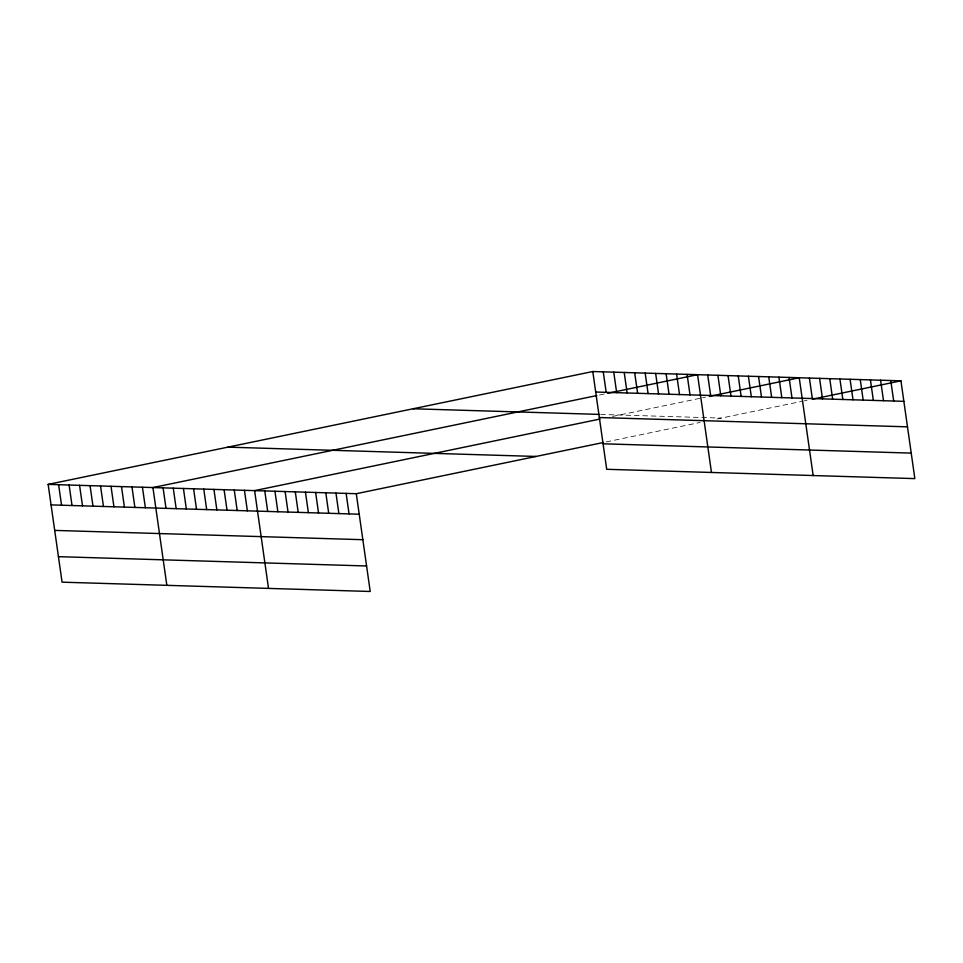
<?xml version="1.0" encoding="UTF-8"?>
<svg xmlns="http://www.w3.org/2000/svg" width="963" height="963" viewBox="0 0 963 963"><rect width="100%" height="100%" fill="white"/><g stroke="black" fill="none" stroke-linecap="round" stroke-linejoin="round"><path stroke-width="0.72" stroke-dasharray="4.82 3.61" d="M599.516 395.011L606.329 393.59M612.504 416.461L701.208 398.08M702.569 397.791L705.301 397.225M606.172 441.921L700.161 422.444M717.002 418.953L802.901 401.15M804.261 400.873L806.982 400.307M600.635 414.439L721.203 418.086"/><path stroke-width="1.44" d="M48.15 484.389L356.298 493.706L370.213 591.475L62.065 582.17L48.15 484.389L592.787 371.525L900.935 380.83L914.85 478.611L606.702 469.294L592.787 371.525M596.795 395.564L152.924 487.555L166.84 585.335M607.689 393.313L697.561 374.691L711.476 472.46M599.877 419.074L254.605 490.624L268.521 588.405M709.382 396.383L799.242 377.761L813.157 475.541M356.298 493.706L603.368 442.499M812.435 399.176L900.935 380.83M595.7 392.025L903.848 401.33M413.055 408.769L599.179 414.391M599.335 417.521L907.483 426.838M603.067 443.799L911.227 453.104M227.882 447.145L536.03 456.45M51.063 504.889L359.223 514.206M54.698 530.396L362.846 539.701M58.442 556.662L366.59 565.979M890.763 380.529L893.688 401.029M880.591 380.216L883.516 400.716M870.432 379.916L873.345 400.415M860.26 379.603L863.173 400.102M850.088 379.302L853.013 399.801M839.917 378.989L842.842 399.489M829.757 378.688L832.67 399.188M819.585 378.375L822.498 398.875M809.414 378.074L812.327 398.574M789.082 377.46L791.995 397.96M778.911 377.147L781.824 397.647M768.739 376.834L771.652 397.346M758.567 376.533L761.492 397.033M748.395 376.22L751.321 396.72M738.236 375.919L741.149 396.419M728.064 375.606L730.977 396.106M717.892 375.305L720.806 395.805M707.721 374.992L710.646 395.492M687.076 374.378L690.002 394.878M676.604 374.053L679.517 394.553M666.119 373.74L669.044 394.24M655.647 373.427L658.56 393.927M645.174 373.102L648.087 393.602M634.689 372.789L637.614 393.289M624.217 372.476L627.13 392.976M613.744 372.151L616.657 392.651M603.259 371.838L606.184 392.338M346.126 493.393L349.051 513.893M335.967 493.092L338.88 513.592M325.795 492.779L328.708 513.279M315.623 492.478L318.536 512.978M305.452 492.165L308.377 512.665M295.292 491.864L298.205 512.364M285.12 491.551L288.033 512.051M274.949 491.238L277.862 511.75M264.777 490.937L267.702 511.437M244.446 490.323L247.359 510.823M234.274 490.011L237.187 510.51M224.102 489.71L227.015 510.209M213.93 489.397L216.856 509.896M203.771 489.096L206.684 509.596M193.599 488.783L196.512 509.283M183.427 488.482L186.341 508.982M173.256 488.169L176.181 508.669M163.084 487.868L166.009 508.368M142.44 487.242L145.365 507.742M131.967 486.929L134.88 507.429M121.494 486.604L124.408 507.104M111.01 486.291L113.935 506.791M100.537 485.978L103.45 506.478M90.053 485.653L92.978 506.153M79.58 485.34L82.493 505.84M69.107 485.027L72.02 505.527M58.623 484.714L61.548 505.214"/></g></svg>
